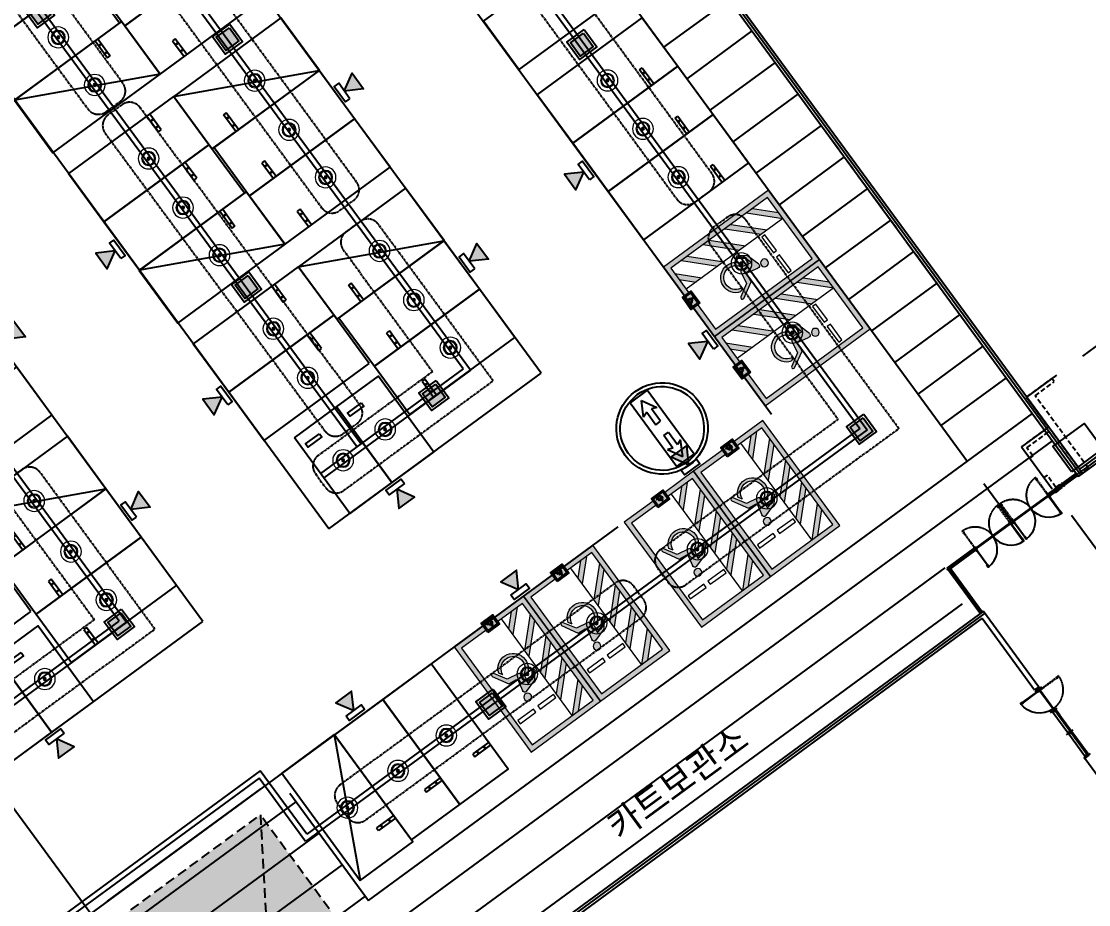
# Model space of a CAD drawing. Header units: millimetres. Extents: x 75184266 to 76346726, y -35850126 to -33679385.
# Drawn here: x 75432882 to 75473854, y -34979973 to -34946082 of the extents above; entities that cross this region are included whole.
import ezdxf
from ezdxf.enums import TextEntityAlignment as Align

# ---------------------------------------------------------------- set-up
doc = ezdxf.new("R2010")
doc.units = ezdxf.units.MM
doc.header["$LTSCALE"] = 50
doc.header["$MEASUREMENT"] = 0
for name, pattern in [('CONTINOUS', [0]), ('HIDDEN', [0.375, 0.25, -0.125]), ('HIDDEN2', [0.1875, 0.125, -0.0625]), ('XR-1F-PLAN$0$CEN', [62, 60, -1, 0, -1]), ('XR-1F-PLAN$0$HIDDEN', [0.375, 0.25, -0.125]), ('XR-지하3층$0$H', [1.3, 0.8, -0.5]), ('XR-지하3층$0$HIDDEN', [0.375, 0.25, -0.125]), ('XR-지하3층$0$HIDDEN2', [0.1875, 0.125, -0.0625]), ('단지배치도$0$PHANTOM2', [31.75, 15.875, -3.175, 3.175, -3.175, 3.175, -3.175])]:
    doc.linetypes.add(name, pattern=pattern)
doc.layers.get('Defpoints').update_dxf_attribs({"color": 51, "linetype": 'CONTINUOUS'})
doc.layers.add('1-주차면센서', color=3, linetype='CONTINUOUS', lineweight=15)
for name, color, linetype in [('2-주차안내등', 2, 'CONTINUOUS'), ('3-SIO', 1, 'CONTINUOUS'), ('AA-MKXS', 3, 'CONTINUOUS'), ('DK1', 6, 'CONTINUOUS'), ('PARKING', 7, 'CONTINUOUS'), ('RACEWAY', 4, 'HIDDEN'), ('XR-1F-PLAN$0$A-CEN02', 27, 'XR-1F-PLAN$0$CEN'), ('XR-1F-PLAN$0$A-DOR-FRAME', 7, 'CONTINUOUS'), ('XR-1F-PLAN$0$A-DOR-GL', 142, 'CONTINUOUS'), ('XR-1F-PLAN$0$A-DOR-HID', 9, 'XR-1F-PLAN$0$HIDDEN'), ('XR-1F-PLAN$0$A-DOR-TRACE', 8, 'CONTINUOUS'), ('XR-1F-PLAN$0$A-FRAME', 1, 'CONTINUOUS'), ('XR-1F-PLAN$0$A-HDCP7', 7, 'CONTINUOUS'), ('XR-1F-PLAN$0$A-WIN-ELE8', 8, 'CONTINUOUS'), ('XR-지하3층$0$1HIDDEN2', 1, 'XR-지하3층$0$HIDDEN2'), ('XR-지하3층$0$5', 5, 'CONTINUOUS'), ('XR-지하3층$0$A-주차', 9, 'CONTINUOUS'), ('XR-지하3층$0$CON', 2, 'CONTINUOUS'), ('XR-지하3층$0$hat', 8, 'CONTINUOUS'), ('XR-지하3층$0$일반주차', 8, 'CONTINUOUS'), ('XR-지하3층$0$장애인', 11, 'CONTINUOUS'), ('XR-지하3층$0$확장형주차', 8, 'CONTINUOUS'), ('유도관제-RECWAY', 4, 'CONTINOUS')]:
    doc.layers.add(name, color=color, linetype=linetype)
doc.layers.add('건축', color=8, linetype='CONTINUOUS', plot=False)
doc.styles.add('XR-지하3층$0$맑은고딕', font='malgun.ttf')

# ---------------------------------------------------------------- blocks, each defined once
blk = doc.blocks.new('XR-지하3층$0$확장형 주차')
at = {"layer": 'XR-지하3층$0$확장형주차', "color": 7}
for p, q in [((0, 3965), (800, 3965)), ((0, 3835), (800, 3835)), ((800, 3835), (800, 3965))]:
    blk.add_line(p, q, dxfattribs=at)
blk.add_lwpolyline([(2500, 5100), (0, 0)], dxfattribs=at)
blk.add_lwpolyline([(2500, 5091), (0, 5091), (0, -9), (2500, -9)], close=True, dxfattribs=at)
for centre in [(238, 3900), (613, 3900)]:
    blk.add_circle(centre, 17.5, dxfattribs=at)
blk = doc.blocks.new('XR-지하3층$0$일반형 주차')
at = {"layer": 'XR-지하3층$0$일반주차'}
for p, q in [((750, 3865), (0, 3865)), ((0, 3735), (750, 3735)), ((750, 3735), (750, 3865))]:
    blk.add_line(p, q, dxfattribs=at)
blk.add_lwpolyline([(2300, 5000), (0, 5000), (0, 0), (2300, 0)], close=True, dxfattribs=at)
for centre in [(238, 3800), (563, 3800)]:
    blk.add_circle(centre, 17.5, dxfattribs=at)
blk = doc.blocks.new('XR-지하3층$0$장애인 주차')
at = {"layer": 'XR-지하3층$0$5', "ltscale": 4}
h = blk.add_hatch(color=7, dxfattribs=at)
h.dxf.hatch_style = 1
h.paths.add_polyline_path([(3842, -695), (4402, -695), (4402, -1115), (3842, -1115)])
h.paths.add_polyline_path([(3892, -1065), (4352, -1065), (4352, -745), (3892, -745)], flags=16)
h.paths.add_polyline_path([(3982, -990), (3988, -973), (4011, -981), (4046, -898), (4136, -898), (4137, -881), (4072, -881), (4072, -863), (4138, -863), (4142, -810, -3.72247), (4161, -797), (4152, -916), (4058, -916), (4021, -1003)], flags=0)
h = blk.add_hatch(color=256, dxfattribs=at)
h.dxf.hatch_style = 1
h.paths.add_polyline_path([(4352, -1065), (4352, -745), (3892, -745), (3892, -1065)])
at = {"layer": 'XR-지하3층$0$hat'}
h = blk.add_hatch(color=7, dxfattribs=at)
edge = h.paths.add_edge_path()
edge.add_line((4161, -797), (4152, -916))
edge.add_line((4152, -916), (4058, -916))
edge.add_line((4058, -916), (4021, -1003))
edge.add_line((4021, -1003), (3982, -990))
edge.add_line((3982, -990), (3988, -973))
edge.add_line((3988, -973), (4011, -981))
edge.add_line((4011, -981), (4046, -898))
edge.add_line((4046, -898), (4136, -898))
edge.add_line((4136, -898), (4137, -881))
edge.add_line((4137, -881), (4072, -881))
edge.add_line((4072, -881), (4072, -863))
edge.add_line((4072, -863), (4138, -863))
edge.add_line((4138, -863), (4142, -810))
edge.add_arc((4140, -787), 22.8, -24.8827, 274.9698, ccw=False)
edge = h.paths.add_edge_path()
edge.add_line((4048, -981), (4058, -958))
edge.add_arc((4127, -942), 71.5, 192.8781, 416.1688)
edge.add_line((4167, -882), (4169, -863))
edge.add_arc((4127, -942), 89.2, 206.535, 422.4866, ccw=False)
at = {"layer": 'XR-지하3층$0$장애인', "lineweight": 5, "true_color": 0xffffff}
blk.add_hatch(color=7, dxfattribs=at).paths.add_polyline_path([(2472, 3995), (2472, -1005), (3842, -1005), (3842, -805), (2672, -805), (2672, 3795), (5572, 3795), (5572, -805), (4402, -805), (4402, -1005), (5772, -1005), (5772, 3995)])
h = blk.add_hatch(color=7, dxfattribs=at)
h.paths.add_polyline_path([(5572, 2795), (5572, 3078), (4855, 3795), (4572, 3795)])
h.paths.add_polyline_path([(4572, 3045), (4572, 2762), (5572, 1762), (5572, 2045)])
h.paths.add_polyline_path([(4572, 2012), (4572, 1729), (5572, 729), (5572, 1012)])
h.paths.add_polyline_path([(5572, -304), (5572, -21), (4572, 979), (4572, 696)])
h.paths.add_polyline_path([(4572, -54), (4572, -336), (5041, -805), (5323, -805)])
h = blk.add_hatch(color=7, dxfattribs=at)
h.paths.add_polyline_path([(3763, 2216, -1), (3463, 2216, -1)])
h.paths.add_polyline_path([(3992, 1503, -0.343093), (3870, 1283), (3381, 1194), (3090, 708, -0.931653), (2987, 770), (3330, 1379), (3639, 1415, 0.446048), (3689, 1485), (3600, 1888, -0.596144), (3699, 2009), (4214, 1851), (4443, 1569, -0.883364), (4355, 1493), (4151, 1741), (3925, 1810)])
h.paths.add_polyline_path([(4053, 1393), (4055, 1528, -1.526545), (3257, 820), (3348, 969, 1.638056)])
at = {"layer": 'XR-지하3층$0$1HIDDEN2', "color": 11}
for points in [[(4161, -797), (4152, -916), (4058, -916), (4021, -1003), (3982, -990), (3988, -973), (4011, -981), (4046, -898), (4136, -898), (4137, -881), (4072, -881), (4072, -863), (4138, -863), (4142, -810)], [(4167, -882), (4169, -863)]]:
    blk.add_lwpolyline(points, dxfattribs=at)
for centre, radius, start, end in [((4140, -787), 22.8, 335.1173, 274.9698), ((4127, -942), 89.2, 206.535, 62.4866), ((4127, -942), 71.5, 192.8781, 56.1688)]:
    blk.add_arc(centre, radius, start, end, dxfattribs=at)
at = {"layer": 'XR-지하3층$0$5', "lineweight": 5}
for p, q in [((4572, 3795), (4572, -805)), ((5572, 2795), (4572, 3795)), ((5572, 3078), (4855, 3795)), ((5572, 2045), (4572, 3045)), ((5572, 1762), (4572, 2762)), ((5572, 1012), (4572, 2012)), ((5572, 729), (4572, 1729)), ((5572, -21), (4572, 979)), ((5572, -304), (4572, 696)), ((5323, -805), (4572, -54)), ((5041, -805), (4572, -336))]:
    blk.add_line(p, q, dxfattribs=at)
at = {"layer": 'XR-지하3층$0$5', "ltscale": 4}
for p, q in [((4165, -1005), (4165, -805)), ((4165, -805), (4165, -905))]:
    blk.add_line(p, q, dxfattribs=at)
at = {"layer": 'XR-지하3층$0$5', "lineweight": 5}
for points in [[(3842, -1005), (2472, -1005), (2472, 3995), (5772, 3995), (5772, -1005), (4402, -1005)], [(3842, -805), (2672, -805), (2672, 3795), (5572, 3795), (5572, -805), (4402, -805)]]:
    blk.add_lwpolyline(points, dxfattribs=at)
at = {"layer": 'XR-지하3층$0$5', "ltscale": 4}
for points in [[(3842, -695), (3842, -1115), (4402, -1115), (4402, -695)], [(3892, -745), (3892, -1065), (4352, -1065), (4352, -745)]]:
    blk.add_lwpolyline(points, close=True, dxfattribs=at)
at = {"layer": 'XR-지하3층$0$장애인', "color": 8, "lineweight": 5}
for p, q in [((3689, 1485), (3600, 1888, 0)), ((3699, 2009, 0), (4214, 1851, 0)), ((3925, 1810, 0), (4151, 1741, 0)), ((4151, 1741, 0), (4355, 1493, 0)), ((4214, 1851, 0), (4443, 1569, 0)), ((4055, 1528), (4053, 1393)), ((3348, 969), (3257, 820))]:
    blk.add_line(p, q, dxfattribs=at)
at = {"layer": 'XR-지하3층$0$장애인', "color": 7, "lineweight": 5}
for points in [[(3523, 2720), (2773, 2720), (2773, 2870), (3523, 2870)], [(4473, 2720), (3723, 2720), (3723, 2870), (4473, 2870)]]:
    blk.add_lwpolyline(points, close=True, dxfattribs=at)
at = {"layer": 'XR-지하3층$0$장애인', "color": 8, "lineweight": 5, "extrusion": (0.976964, 0.213404, 0), "elevation": 4221}
blk.add_lwpolyline([(617, 0), (931, 0)], dxfattribs=at)
at = {"layer": 'XR-지하3층$0$장애인', "color": 8, "lineweight": 5}
for points in [[(3094, 715, -1.000002), (2987, 770), (3330, 1379), (3640, 1415)], [(3992, 1503, -0.343093), (3870, 1283), (3381, 1194), (3094, 715)]]:
    blk.add_lwpolyline(points, format="xyb", dxfattribs=at)
blk.add_circle((3613, 2216), 150, dxfattribs=at)
for centre, radius, start, end in [((3682, 1922, 0), 88.4, 79.1143, 202.3185), ((3810, 1000), 582, 198.006, 65.0949), ((3809, 1000), 462, 183.8525, 58.2396), ((3632, 1473), 57.7, 276.2786, 12.4353), ((4394, 1537, 0), 58.8, 227.9655, 33.7904)]:
    blk.add_arc(centre, radius, start, end, dxfattribs=at)
blk = doc.blocks.new('XR-1F-PLAN$0$A$C10B20476')
at = {"layer": 'Defpoints'}
for p, q in [((134, 35), (110, 35)), ((110, 35), (110, 0)), ((134, 35), (134, 0))]:
    blk.add_line(p, q, dxfattribs=at)
at = {"layer": 'XR-1F-PLAN$0$A-CEN02', "linetype": 'Continuous'}
blk.add_line((318, 80), (0, 80), dxfattribs=at)
at = {"layer": 'XR-1F-PLAN$0$A-FRAME'}
for p, q in [((144, 80), (110, 80)), ((110, 56), (144, 56)), ((110, 43), (144, 43)), ((144, 20), (134, 20))]:
    blk.add_line(p, q, dxfattribs=at)
for points in [[(88, 20), (88, 80)], [(110, 35), (110, 80)], [(122, 48), (144, 48), (144, 20), (238, 20), (238, 80), (144, 80), (144, 51), (122, 51), (122, 48)]]:
    blk.add_lwpolyline(points, dxfattribs=at)
blk = doc.blocks.new('XR-1F-PLAN$0$A$C491451C1')
at = {"layer": 'Defpoints'}
for p, q in [((15, 208), (-20, 208)), ((15, 184), (-20, 184)), ((15, 184), (15, 208)), ((45, 208), (45, 184)), ((45, 208), (80, 208)), ((45, 184), (80, 184))]:
    blk.add_line(p, q, dxfattribs=at)
at = {"layer": 'XR-1F-PLAN$0$A-CEN02', "linetype": 'Continuous'}
blk.add_line((30, 0), (30, 318), dxfattribs=at)
at = {"layer": 'XR-1F-PLAN$0$A-FRAME'}
for p, q in [((0, 174), (0, 184)), ((24, 208), (24, 174)), ((37, 208), (37, 174)), ((60, 174), (60, 184))]:
    blk.add_line(p, q, dxfattribs=at)
for points in [[(0, 230), (60, 230)], [(29, 196), (29, 174), (0, 174), (0, 80), (60, 80), (60, 174), (32, 174), (32, 196), (29, 196)], [(15, 208), (45, 208)]]:
    blk.add_lwpolyline(points, dxfattribs=at)
blk = doc.blocks.new('XR-1F-PLAN$0$A$C7F517DA1')
at = {"layer": 'XR-1F-PLAN$0$A-DOR-FRAME', "ltscale": 0.5, "elevation": 0}
for points in [[(50, 1675), (60, 1675), (60, 1690), (75, 1690), (75, 1675), (85, 1675), (85, 1775), (50, 1775)], [(50, 925), (10, 925), (10, 825), (50, 825)], [(990, 925), (950, 925), (950, 825), (990, 825)]]:
    blk.add_lwpolyline(points, close=True, dxfattribs=at)
blk.add_lwpolyline([(50, 875), (50, 975), (60, 975), (60, 960), (75, 960), (75, 975), (85, 975), (85, 875), (50, 875)], dxfattribs=at)
at = {"layer": 'XR-1F-PLAN$0$A-DOR-GL', "elevation": 0}
blk.add_lwpolyline([(62, 962), (72, 962), (72, 1687), (62, 1687)], close=True, dxfattribs=at)
at = {"layer": 'XR-1F-PLAN$0$A-DOR-HID', "ltscale": 2, "elevation": 0}
blk.add_lwpolyline([(50, 875), (50, 775), (60, 775), (60, 790), (75, 790), (75, 775), (85, 775), (85, 875), (50, 875)], dxfattribs=at)
for points in [[(62, 788), (72, 788), (72, 63), (62, 63)], [(50, 75), (60, 75), (60, 60), (75, 60), (75, 75), (85, 75), (85, -25), (50, -25)]]:
    blk.add_lwpolyline(points, close=True, dxfattribs=at)
at = {"layer": 'XR-1F-PLAN$0$A-DOR-HID', "ltscale": 2}
blk.add_arc((50, 875, 0), 900, 270, 0, dxfattribs=at)
at = {"layer": 'XR-1F-PLAN$0$A-DOR-TRACE'}
blk.add_arc((50, 875, 0), 900, 0, 90, dxfattribs=at)
at = {"layer": 'XR-1F-PLAN$0$A-WIN-ELE8'}
for p, q in [((85, 890, 0), (950, 890, 0)), ((85, 860, 0), (950, 860, 0))]:
    blk.add_line(p, q, dxfattribs=at)
blk = doc.blocks.new('SW-4.05')
at = {"layer": 'AA-MKXS', "ltscale": 0.5}
for p, q in [((0, -200), (0, 0)), ((3250, -200, 0), (3250, 0, 0))]:
    blk.add_line(p, q, dxfattribs=at)
at = {"layer": 'XR-1F-PLAN$0$A-DOR-GL', "elevation": 0}
for points in [[(1095, -154), (1095, -178), (2105, -178), (2105, -154)], [(3195, -154), (3195, -178), (2135, -178), (2135, -154)]]:
    blk.add_lwpolyline(points, close=True, dxfattribs=at)
at = {"layer": 'XR-1F-PLAN$0$A-FRAME'}
for p, q in [((10, -200), (10, -178)), ((70, -200), (70, -178)), ((2090, -200), (2090, -178)), ((2150, -200), (2150, -178)), ((3180, -200, 0), (3180, -178, 0)), ((3240, -200, 0), (3240, -178, 0))]:
    blk.add_line(p, q, dxfattribs=at)
at = {"layer": 'XR-1F-PLAN$0$A-HDCP7', "elevation": 0}
blk.add_lwpolyline([(1350, -200), (1050, -200), (1050, -215), (1350, -215)], close=True, dxfattribs=at)
at = {"layer": 'XR-1F-PLAN$0$A-WIN-ELE8'}
for p, q in [((2090, -50, 0), (1110, -50, 0)), ((3180, -200, 0), (1110, -200, 0)), ((3180, -50, 0), (2150, -50, 0))]:
    blk.add_line(p, q, dxfattribs=at)
at = {"layer": 'XR-1F-PLAN$0$A-DOR-FRAME', "ltscale": 600, "extrusion": (0, 0, -1), "xscale": -1, "zscale": -1, "rotation": 2.5358915e-09}
blk.add_blockref('XR-1F-PLAN$0$A$C7F517DA1', (-60, -1025, 0), dxfattribs=at)
at = {"layer": 'XR-1F-PLAN$0$A-FRAME', "extrusion": (0, 0, -1), "zscale": -1, "rotation": 90.00000000253594}
blk.add_blockref('XR-1F-PLAN$0$A$C10B20476', (10, -288, 0), dxfattribs=at)
at = {"layer": 'XR-1F-PLAN$0$A-FRAME', "ltscale": 0.5, "extrusion": (0, 0, -1), "xscale": -1, "zscale": -1, "rotation": 180}
for p in [(-1110, 30, 0), (-2150, 30, 0)]:
    blk.add_blockref('XR-1F-PLAN$0$A$C491451C1', p, dxfattribs=at)
at = {"layer": 'XR-1F-PLAN$0$A-FRAME', "xscale": -1, "rotation": 269.999999997464}
blk.add_blockref('XR-1F-PLAN$0$A$C10B20476', (3160, -288, 0), dxfattribs=at)
blk = doc.blocks.new('XR-1F-PLAN$0$양개문')
at = {"layer": 'XR-1F-PLAN$0$A-DOR-FRAME', "ltscale": 0.5}
for points in [[(50, 800), (60, 800), (60, 815), (75, 815), (75, 800), (85, 800), (85, 900), (50, 900)], [(1750, 800), (1740, 800), (1740, 815), (1725, 815), (1725, 800), (1715, 800), (1715, 900), (1750, 900)], [(50, 100), (0, 100), (0, 0), (50, 0)], [(50, 150), (60, 150), (60, 135), (75, 135), (75, 150), (85, 150), (85, 50), (50, 50)], [(1750, 150), (1740, 150), (1740, 135), (1725, 135), (1725, 150), (1715, 150), (1715, 50), (1750, 50)], [(1800, 100), (1750, 100), (1750, 0), (1800, 0)]]:
    blk.add_lwpolyline(points, close=True, dxfattribs=at)
at = {"layer": 'XR-1F-PLAN$0$A-DOR-GL'}
for points in [[(62, 137), (72, 137), (72, 812), (62, 812)], [(1737, 137), (1727, 137), (1727, 812), (1737, 812)]]:
    blk.add_lwpolyline(points, close=True, dxfattribs=at)
at = {"layer": 'XR-1F-PLAN$0$A-DOR-HID', "ltscale": 2}
for points in [[(50, -50), (60, -50), (60, -35), (75, -35), (75, -50), (85, -50), (85, 50), (50, 50)], [(1750, -50), (1740, -50), (1740, -35), (1725, -35), (1725, -50), (1715, -50), (1715, 50), (1750, 50)], [(62, -37), (72, -37), (72, -712), (62, -712)], [(1737, -37), (1727, -37), (1727, -712), (1737, -712)], [(50, -700), (60, -700), (60, -715), (75, -715), (75, -700), (85, -700), (85, -800), (50, -800)], [(1750, -700), (1740, -700), (1740, -715), (1725, -715), (1725, -700), (1715, -700), (1715, -800), (1750, -800)]]:
    blk.add_lwpolyline(points, close=True, dxfattribs=at)
for centre, start, end in [((50, 50), 270, 0), ((1750, 50), 180, 270)]:
    blk.add_arc(centre, 850, start, end, dxfattribs=at)
at = {"layer": 'XR-1F-PLAN$0$A-DOR-TRACE'}
for centre, start, end in [((50, 50), 360, 90), ((1750, 50), 90, 180)]:
    blk.add_arc(centre, 850, start, end, dxfattribs=at)
at = {"layer": 'XR-1F-PLAN$0$A-WIN-ELE8'}
for p, q in [((1715, 65), (85, 65)), ((1715, 35), (85, 35))]:
    blk.add_line(p, q, dxfattribs=at)
blk = doc.blocks.new('XR-지하3층$0$A$C73B52ADF')
at = {"layer": 'XR-지하3층$0$A-주차', "elevation": 0}
for points in [[(-2038, 2466), (-38, 2466), (-38, -1134), (-2038, -1134)], [(-1166, 2021), (-1166, 1871), (-1832, 1871), (-1832, 2021)]]:
    blk.add_lwpolyline(points, close=True, dxfattribs=at)
blk = doc.blocks.new('XR-지하3층$0$기둥 0620')
at = {"layer": 'XR-지하3층$0$CON', "ltscale": 0.5}
blk.add_lwpolyline([(-600, 0), (600, 0), (600, 1500), (-600, 1500)], close=True, dxfattribs=at)
blk = doc.blocks.new('TIS-주차면센서(확대)')
at = {"layer": '1-주차면센서'}
blk.add_hatch(color=256, dxfattribs=at).paths.add_polyline_path([(43.5, 0, 1), (-43.5, 0, 1)])
h = blk.add_hatch(color=256, dxfattribs=at)
edge = h.paths.add_edge_path()
edge.add_arc((0, 0), 43.5, 0, 360)
for radius in [303.5, 203.5, 173.5, 43.5]:
    blk.add_circle((0, 0), radius, dxfattribs=at)
blk = doc.blocks.new('rehw6')
at = {"layer": '3-SIO'}
for points in [[(406938, -283999), (406938, -284825), (407763, -284825), (407763, -283999)], [(407038, -284099), (407038, -284725), (407663, -284725), (407663, -284099)]]:
    blk.add_lwpolyline(points, close=True, dxfattribs=at)
for points in [[(407038, -284099), (407663, -284725), (407663, -284099), (407038, -284725)], [(407663, -284099), (407038, -284725), (407663, -284725), (407038, -284099)]]:
    blk.add_solid(points, dxfattribs=at)
blk = doc.blocks.new('fh52f')
at = {"layer": '2-주차안내등'}
for points in [[(399980, -281538), (399333, -281164), (399333, -281912)], [(399980, -281903), (399980, -281173), (400188, -281173), (400188, -281903)]]:
    blk.add_lwpolyline(points, close=True, dxfattribs=at)
blk.add_solid([(399333, -281912), (399333, -281164), (399980, -281538)], dxfattribs=at)
blk = doc.blocks.new('sdvfr')
at = {"layer": 'DK1'}
for p, q in [((-945351, 1790459), (-944567, 1790896)), ((-944567, 1790896), (-944674, 1790612)), ((-941645, 1790459), (-942429, 1790896)), ((-942429, 1790896), (-942322, 1790612)), ((-944567, 1790022), (-945351, 1790459)), ((-943860, 1790612), (-944674, 1790612)), ((-944674, 1790306), (-943860, 1790306)), ((-944674, 1790306), (-944567, 1790022)), ((-943860, 1790306), (-943860, 1790612)), ((-943136, 1790306), (-943136, 1790612)), ((-943136, 1790612), (-942322, 1790612)), ((-942322, 1790306), (-943136, 1790306)), ((-942429, 1790022), (-941645, 1790459)), ((-942322, 1790306), (-942429, 1790022))]:
    blk.add_line(p, q, dxfattribs=at)
blk.add_lwpolyline([(-941398, 1789894), (-941398, 1791024), (-945598, 1791024), (-945598, 1789894)], close=True, dxfattribs=at)
at = {"layer": 'DK1', "color": 2}
for radius in [2428, 2228]:
    blk.add_circle((-943498, 1790459), radius, dxfattribs=at)

msp = doc.modelspace()

# ---------------------------------------------------------------- hatches: boundary and pattern name
at = {"layer": '건축', "ltscale": 0.5}
h = msp.add_hatch(dxfattribs=at)
h.set_pattern_fill('AR-SAND', color=256, scale=200)
h.set_pattern_definition([(37.5, (-275094.46, -723840.87), (-12.5986716, 385.3647538), [0, -304, 0, -340, 0, -325]), (7.5, (-275094.46, -723840.87), (353.955341, 564.429213), [0, -164, 0, -274, 0, -105]), (327.5, (-275340.46, -723840.87), (622.8283724, 1.1318107), [0, -100, 0, -360, 0, -470]), (317.5, (-275340.46, -723840.87), (601.225321, 175.535113), [0, -50, 0, -236, 0, -270])])
edge = h.paths.add_edge_path()
edge.add_line((75442716.9, -34988568.2), (75448027.4, -34984673.2))
edge.add_line((75448027.4, -34984673.2), (75442058.4, -34976531.6))
edge.add_line((75442058.4, -34976531.6), (75436178.3, -34980842.6))
edge.add_line((75436178.3, -34980842.6), (75440850.4, -34987215.3))
edge.add_arc((75445497.6, -34982809.9), 6403.4, 223.46957, 244.34576)
edge.add_line((75442725.3, -34988582.1), (75442716.9, -34988568.2))

# ---------------------------------------------------------------- linework, layer by layer
at = {"layer": 'PARKING', "color": 241, "linetype": '단지배치도$0$PHANTOM2', "ltscale": 0.1}
for points in [[(75445108.2, -34953340.3), (75445645.5, -34952946.4, 0.4142136), (75445753.1, -34952247.5), (75437357.1, -34940795.6, 0.4142136), (75436658.2, -34940688), (75436120.9, -34941081.9, 0.4142136), (75436013.3, -34941780.7), (75444409.3, -34953232.7, 0.4142136)], [(75432593.1, -34943594.1), (75432055.8, -34943988, 0.4142136), (75431948.2, -34944686.9), (75435436.7, -34949445.1, 0.4142136), (75436135.6, -34949552.7), (75436672.8, -34949158.8, 0.4142136), (75436780.4, -34948459.9), (75433292, -34943701.7, 0.4142136)], [(75445234.2, -34961905.7), (75445771.5, -34961511.8, 0.4142136), (75445879.1, -34960812.9), (75437442.8, -34949390.5, 0.4142136), (75436743.9, -34949282.9), (75436206.6, -34949676.8, 0.4142136), (75436099, -34950375.7), (75444535.3, -34961798.1, 0.4142136)], [(75456377.3, -34967743.3), (75456771.2, -34968280.6, -0.4142136), (75456663.6, -34968979.4), (75446098.7, -34976725, -0.4142136), (75445399.8, -34976617.4), (75445005.9, -34976080.1, -0.4142136), (75445113.5, -34975381.2), (75455678.4, -34967635.7, -0.4142136)]]:
    msp.add_lwpolyline(points, format="xyb", close=True, dxfattribs=at)
at = {"layer": 'PARKING', "color": 241, "linetype": '단지배치도$0$PHANTOM2', "ltscale": 0.1, "elevation": 0}
msp.add_lwpolyline([(75458745.3, -34953014), (75459282.6, -34952620.1, 0.4142136), (75459390.2, -34951921.2), (75451112.4, -34940630.5, 0.4142136), (75450413.6, -34940522.9), (75449876.3, -34940916.8, 0.4142136), (75449768.7, -34941615.7), (75458046.4, -34952906.4, 0.4142136)], format="xyb", close=True, dxfattribs=at)
at = {"layer": 'PARKING', "color": 241, "linetype": '단지배치도$0$PHANTOM2', "ltscale": 0.1}
for points in [[(75448664, -34959521.3), (75444276.8, -34962737.8, 0.4142136), (75444169.2, -34963436.7), (75444563.1, -34963973.9, 0.4142136), (75445262, -34964081.5), (75450992.9, -34959879.9), (75446585.9, -34953868.8, 0.4142136), (75445887, -34953761.2), (75445349.7, -34954155.1, 0.4142136), (75445242.1, -34954854), (75448664, -34959521.3)], [(75435679.7, -34969040.7), (75431292.5, -34972257.2, 0.4142136), (75431184.9, -34972956), (75431578.8, -34973493.3, 0.4142136), (75432277.7, -34973600.9), (75438008.6, -34969399.3), (75433601.6, -34963388.2, 0.4142136), (75432902.7, -34963280.6), (75432365.4, -34963674.5, 0.4142136), (75432257.8, -34964373.3), (75435679.7, -34969040.7)]]:
    msp.add_lwpolyline(points, format="xyb", dxfattribs=at)
at = {"layer": 'PARKING', "color": 241, "linetype": '단지배치도$0$PHANTOM2', "ltscale": 0.1, "elevation": 0}
msp.add_lwpolyline([(75466565.3, -34961707.9), (75460693.3, -34953698.6, 0.4142136), (75459994.4, -34953591), (75459457.1, -34953984.9, 0.4142136), (75459349.5, -34954683.8), (75464236.4, -34961349.3), (75457407.7, -34966355.6, 0.4142136), (75457300.1, -34967054.5), (75457694, -34967591.8, 0.4142136), (75458392.9, -34967699.4), (75466565.3, -34961707.9)], format="xyb", dxfattribs=at)
at = {"layer": '건축', "ltscale": 0.5}
for p, q in [((75414254.2, -34896479.2), (75461673.8, -34961158.6)), ((75428295.8, -34901932.2), (75473468.5, -34963547)), ((75428376.4, -34901873.1), (75473549.2, -34963487.9)), ((75428575.3, -34901975.3), (75473511.6, -34963267.5)), ((75468412, -34967130.2), (75519781.8, -34929468.5)), ((75452831.6, -34959584), (75437516.6, -34938694.6)), ((75439847.3, -34969103.4), (75421043.9, -34943455.8)), ((75444686.2, -34965555.8), (75429371.2, -34944666.4)), ((75473468.5, -34963547), (75493065.9, -34949179.2)), ((75473511.6, -34963267.5), (75492947.7, -34949017.9)), ((75470938.9, -34965339.6), (75469829.8, -34963826.8)), ((75469871.3, -34968788.2), (75450757.9, -34982801.2)), ((75469812.2, -34968707.6), (75451588.8, -34982068)), ((75469812.2, -34968707.6), (75471940.8, -34971610.9)), ((75469769.2, -34968987.1), (75451707.1, -34982229.3)), ((75469769.2, -34968987.1), (75471779.5, -34971729.1)), ((75473701.1, -34974350.2), (75475061, -34976205.1))]:
    msp.add_line(p, q, dxfattribs=at)
at = {"layer": '건축', "ltscale": 3}
for p, q in [((75425782.6, -34903746), (75469199.6, -34962965.9)), ((75446211.2, -34979819.8, 0), (75471699.7, -34961133, 0)), ((75436187.6, -34979843.8), (75442074.9, -34975527.6)), ((75443193.1, -34975699.7), (75446212.8, -34979818.6))]:
    msp.add_line(p, q, dxfattribs=at)
at = {"layer": '건축'}
for p, q in [((75444686.2, -34965555.8), (75452831.6, -34959584)), ((75472331.4, -34964194.7), (75473339.5, -34963455.6)), ((75472358, -34964231), (75473366.1, -34963491.9)), ((75472364, -34964239), (75473372.1, -34963499.9)), ((75472390.6, -34964275.3), (75473398.7, -34963536.2)), ((75420207.5, -34991562), (75455787.7, -34965476.5)), ((75468420, -34967062.3, 0), (75469428.1, -34966323.2, 0)), ((75468479.2, -34967143, 0), (75469487.2, -34966403.9, 0)), ((75468527.3, -34967039.5, 0), (75469454.7, -34966359.5, 0)), ((75468533.2, -34967047.5, 0), (75469460.6, -34966367.6, 0)), ((75468420, -34967062.3), (75469661.7, -34968755.9)), ((75468500.7, -34967003.2), (75469742.3, -34968696.8)), ((75468515.4, -34967116.4), (75469698, -34968729.3)), ((75468523.5, -34967110.4), (75469706, -34968723.4)), ((75431701.9, -34975075.1), (75439847.3, -34969103.4))]:
    msp.add_line(p, q, dxfattribs=at)
at = {"layer": '건축', "linetype": 'HIDDEN2', "ltscale": 30}
for p, q in [((75472533.1, -34959906.3), (75472444.4, -34959785.4)), ((75472311.2, -34961650.1), (75471468.6, -34960500.9)), ((75473845.2, -34963234.7), (75471799.2, -34960444.4)), ((75473603.2, -34963412.1), (75472399.9, -34961771)), ((75471715.2, -34962756.7), (75471484.6, -34962442.2)), ((75471715.2, -34962756.7), (75471594.2, -34962845.4)), ((75472259.2, -34963498.6), (75472138.2, -34963587.3)), ((75472599.2, -34963962.3), (75472259.2, -34963498.6)), ((75472941.9, -34963897), (75472853.2, -34963776)), ((75472941.9, -34963897), (75472853.2, -34963776)), ((75472567, -34964172, 0), (75472516.7, -34964103.4, 0))]:
    msp.add_line(p, q, dxfattribs=at)
at = {"layer": '건축', "linetype": 'XR-지하3층$0$HIDDEN', "ltscale": 30}
for p, q in [((75436178.3, -34980842.6), (75442059.2, -34976531)), ((75442058.4, -34976531.6), (75442716.9, -34988568.2, 0)), ((75448028.2, -34984672.6), (75442059.2, -34976531))]:
    msp.add_line(p, q, dxfattribs=at)
at = {"layer": '건축', "ltscale": 0.5}
msp.add_lwpolyline([(75414201.7, -34962198.5), (75414116.7, -34962260.8), (75408974.8, -34955247.3), (75408934.6, -34955276.9), (75407426.2, -34953220.9), (75406907, -34953601.7), (75367809.3, -34900273.2), (75367729.2, -34900331.8), (75339172, -34861380.4), (75346591, -34855941.2), (75357179.5, -34870383.7), (75362824.9, -34866244.9), (75366426.7, -34871157.7), (75361023.3, -34875119.2), (75360700.7, -34875355.7), (75389495.4, -34914631.1), (75388124.4, -34915636.3), (75435545.1, -34980317.2), (75435625.8, -34980258.1), (75435861.1, -34980579.1), (75430538.4, -34984481.5), (75414201.7, -34962198.5)], dxfattribs=at)
at = {"layer": '건축', "ltscale": 3}
for points in [[(75457548.5, -34947074), (75460053, -34945237.8)], [(75458435.4, -34948283.7), (75460939.9, -34946447.5)], [(75459322.3, -34949493.4), (75461826.8, -34947657.2)], [(75460209.2, -34950703.1), (75462713.7, -34948866.9)], [(75461096.1, -34951912.8), (75463600.6, -34950076.6)], [(75461983, -34953122.6), (75464487.5, -34951286.3)], [(75462869.9, -34954332.3), (75465374.4, -34952496)], [(75463756.7, -34955542), (75466261.3, -34953705.8)], [(75464643.6, -34956751.7), (75467148.2, -34954915.5)], [(75465530.5, -34957961.4), (75468035.1, -34956125.2)], [(75466417.4, -34959171.1), (75468922, -34957334.9)], [(75467304.3, -34960380.8), (75469808.9, -34958544.6)], [(75468191.2, -34961590.6), (75470695.8, -34959754.3)], [(75439963.5, -34986005.6), (75472465.1, -34962177.1)], [(75440850.4, -34987215.3), (75468350.3, -34967053.8)], [(75442057.7, -34988190.1), (75469006.1, -34968432.9)], [(75436415.9, -34981166.7), (75443430.7, -34976023.8)], [(75437302.8, -34982376.4), (75444317.6, -34977233.6)], [(75438189.7, -34983586.1), (75445204.5, -34978443.3)], [(75439076.6, -34984795.8), (75446091.4, -34979653)]]:
    msp.add_lwpolyline(points, dxfattribs=at)
at = {"layer": '건축', "linetype": 'XR-지하3층$0$HIDDEN', "ltscale": 50}
msp.add_lwpolyline([(75463890.6, -34950481.6), (75468207.3, -34956369.5)], dxfattribs=at)
at = {"layer": '건축', "linetype": 'XR-지하3층$0$H', "ltscale": 50}
msp.add_lwpolyline([(75477855.5, -34955817.6), (75471468.6, -34960500.9), (75472311.2, -34961650.1), (75471274.9, -34962409.9), (75477622.7, -34971067)], dxfattribs=at)
at = {"layer": '건축', "linetype": 'HIDDEN2', "ltscale": 30}
for points in [[(75471468.6, -34960500.9), (75472444.4, -34959785.4)], [(75471799.2, -34960444.4), (75472533.1, -34959906.3)], [(75472533.1, -34959906.3), (75472444.4, -34959785.4)], [(75472533.1, -34959906.3), (75472444.4, -34959785.4)], [(75471274.9, -34962409.9), (75472311.2, -34961650.1)], [(75471484.6, -34962442.2), (75472399.9, -34961771)], [(75471274.9, -34962409.9), (75471594.2, -34962845.4)], [(75472138.2, -34963587.3), (75472516.7, -34964103.4)], [(75473845.2, -34963234.7), (75473603.2, -34963412.1)], [(75472599.2, -34963962.3), (75472853.2, -34963776)], [(75472687.9, -34964083.3), (75472941.9, -34963897)]]:
    msp.add_lwpolyline(points, dxfattribs=at)
at = {"layer": '건축', "ltscale": 600}
for points in [[(75473339.5, -34963455.6), (75473379.9, -34963426), (75473439, -34963506.7), (75473398.7, -34963536.2)], [(75469661.7, -34968755.9), (75469691.2, -34968796.2), (75469771.9, -34968737.1), (75469742.3, -34968696.8)]]:
    msp.add_lwpolyline(points, close=True, dxfattribs=at)
at = {"layer": '건축', "linetype": 'HIDDEN2', "ltscale": 30, "elevation": 0}
msp.add_lwpolyline([(75472687.9, -34964083.3), (75472567, -34964172)], dxfattribs=at)
at = {"layer": '유도관제-RECWAY', "color": 201, "ltscale": 0.5}
for p, q in [((75414782, -34893116.4, 0), (75465069.2, -34961707.2, 0)), ((75414825.1, -34892836.8, 0), (75465348.8, -34961750.2, 0)), ((75449842.5, -34959419.5), (75431116.8, -34933963)), ((75450122.3, -34959462.3), (75431278.1, -34933844.7)), ((75427044.1, -34936948.9), (75445769.8, -34962405.4)), ((75427205.3, -34936830.6), (75445931.1, -34962287.1)), ((75436917.5, -34969142.5), (75418964.3, -34944735.8)), ((75436637.7, -34969099.7), (75418771.9, -34944811.8)), ((75449842.5, -34959419.5), (75444369.3, -34963432.2)), ((75450122.3, -34959462.3), (75444487.5, -34963593.5)), ((75465348.8, -34961750.2), (75443795.1, -34977552.3)), ((75465069.2, -34961707.2), (75443838.1, -34977272.7, 0)), ((75431304.4, -34973010.8), (75436637.7, -34969099.7)), ((75431422.7, -34973172.1), (75436917.5, -34969142.5)), ((75442051.5, -34974835.9), (75428729.2, -34984603.1)), ((75443838.1, -34977272.7), (75442051.5, -34974835.9)), ((75442008.5, -34975115.4), (75429008.8, -34984646.2)), ((75443795.1, -34977552.3), (75442008.5, -34975115.4))]:
    msp.add_line(p, q, dxfattribs=at)

# ---------------------------------------------------------------- block references
at = {"layer": '2-주차안내등', "xscale": -1}
for p, rotation in [((75601222.4, -34485149.6), 36.26758595758535), ((75606011.6, -34491682.1), 36.26758595752365), ((75588238.1, -34494669), 36.26758595755449), ((75593027.4, -34501201.5), 36.26758595758535)]:
    msp.add_blockref('fh52f', p, dxfattribs=dict(at, rotation=rotation))
at = {"layer": '2-주차안내등'}
for p, rotation in [((74965432.8, -34961131.1), 36.22616233518545), ((74947438.9, -34964155.6), 36.2261623351432), ((74970192.5, -34967623.2), 36.22616233518524), ((74951548.2, -34969760.6), 36.22616233518628), ((75449241.2, -34474052.6), 306.2261623366644), ((75456554.2, -35453075.6), 126.22616233681), ((75442708.8, -34478841.8), 306.2261623366336), ((75436378.2, -34483483.6), 306.2261623366552), ((75443489.2, -35462654.1), 126.2261623366334)]:
    msp.add_blockref('fh52f', p, dxfattribs=dict(at, rotation=rotation))
at = {"layer": 'PARKING', "xscale": -1}
for p, rotation in [((75593935.1, -34475533.3), 36.24693370064629), ((75601154.7, -34476537.2), 36.24693370062526), ((75614755.3, -34476750), 36.24693370063381), ((75601878.6, -34486050.2), 36.24693370063373), ((75609075.5, -34490213.6), 36.24693370062478), ((75625487, -34491509.8), 36.24693370066723), ((75596999, -34498993.7), 36.24693370062526), ((75611257.7, -34502057.4), 36.24693370063373)]:
    msp.add_blockref('rehw6', p, dxfattribs=dict(at, rotation=rotation))
at = {"layer": 'PARKING', "xscale": -1.320000000298023, "yscale": 1.320000000298023, "zscale": 1.319999999948777, "rotation": 90}
for p in [(75434297.8, -34946696.3), (75441840.2, -34948358.4), (75455382.7, -34948349.5), (75435698.1, -34948521.7), (75443159.8, -34950242.9), (75456742.6, -34950204.4), (75437767.5, -34951344.3), (75444560, -34952068.2), (75458102.5, -34952059.3), (75439087.1, -34953228.8), (75446629.5, -34954890.9), (75440487.3, -34955054.1), (75460526.7, -34955365.8), (75447949.1, -34956775.3), (75442556.8, -34957876.8), (75462477.9, -34958027.2), (75449349.3, -34958600.7), (75443876.4, -34959761.2), (75446847.8, -34961739), (75445234.9, -34962921.6), (75461498.6, -34964386.2), (75433373.2, -34964485.6), (75434785, -34966426.6), (75458837.5, -34966337.8), (75436144.9, -34968281.5), (75454966.2, -34969175.5), (75433782.9, -34971317.5), (75452305, -34971127), (75449194.6, -34973480.9), (75447339.7, -34974840.8), (75445398.7, -34976252.6)]:
    msp.add_blockref('TIS-주차면센서(확대)', p, dxfattribs=at)
at = {"layer": 'RACEWAY', "xscale": 0.7218862486673641, "yscale": 0.7218862473964691, "zscale": 0.7218862445435519, "rotation": 306.2469336900549}
msp.add_blockref('sdvfr', (74817812.9, -36275208.4), dxfattribs=at)
at = {"layer": '건축'}
for name, p, rotation in [('XR-지하3층$0$일반형 주차', (75440886.8, -34943291.6), 126.2469364372141), ('XR-지하3층$0$일반형 주차', (75429903.4, -34945392.3), 306.2469352298511), ('XR-지하3층$0$일반형 주차', (75442246.8, -34945146.5), 126.2469364372141), ('XR-지하3층$0$일반형 주차', (75431263.3, -34947247.2), 306.2469352298511), ('XR-지하3층$0$확장형 주차', (75444316.2, -34947969.1), 126.2469364372141), ('XR-지하3층$0$확장형 주차', (75432623.2, -34949102.1), 306.2469352298511), ('XR-지하3층$0$일반형 주차', (75445676.1, -34949824), 126.2469364372141), ('XR-지하3층$0$일반형 주차', (75434692.6, -34951924.7), 306.2469352298511), ('XR-지하3층$0$일반형 주차', (75447036, -34951678.9), 126.2469364372141), ('XR-지하3층$0$일반형 주차', (75436052.5, -34953779.6), 306.2469352298511), ('XR-지하3층$0$확장형 주차', (75449105.5, -34954501.6), 126.2469364372141), ('XR-지하3층$0$확장형 주차', (75437412.4, -34955634.5), 306.2469352298511), ('XR-지하3층$0$일반형 주차', (75450465.4, -34956356.5), 126.2469364372141), ('XR-지하3층$0$일반형 주차', (75439481.9, -34958457.2), 306.2469352298511), ('XR-지하3층$0$일반형 주차', (75451825.3, -34958211.4), 126.2469364372141), ('XR-지하3층$0$일반형 주차', (75440841.8, -34960312.1), 306.2469352298511), ('XR-지하3층$0$일반형 주차', (75434051.8, -34961198.3), 126.2469364372141), ('XR-지하3층$0$A$C73B52ADF', (75448078.3, -34961662.3, 0), 36.24693355402156), ('XR-지하3층$0$A$C73B52ADF', (75446465.3, -34962844.8, 0), 36.24693355402156), ('XR-지하3층$0$확장형 주차', (75436121.2, -34964021), 126.2469364372141), ('XR-지하3층$0$일반형 주차', (75437481.1, -34965875.9), 126.2469364372141), ('XR-1F-PLAN$0$양개문', (75470879.8, -34965259), 216.2469335709752), ('XR-지하3층$0$일반형 주차', (75438841, -34967730.8), 126.2469364372141), ('XR-지하3층$0$일반형 주차', (75427857.5, -34969831.5), 306.2469352298511), ('XR-지하3층$0$A$C73B52ADF', (75435013.3, -34971240.8, 0), 36.24693355402156), ('XR-지하3층$0$A$C73B52ADF', (75433400.4, -34972423.3, 0), 36.24693355402156), ('XR-지하3층$0$일반형 주차', (75448608.9, -34970737.1), 216.2469364372141), ('XR-지하3층$0$일반형 주차', (75446754, -34972097.1), 216.2469364372141), ('XR-지하3층$0$확장형 주차', (75444899.1, -34973457), 216.2469364372141)]:
    msp.add_blockref(name, p, dxfattribs=dict(at, rotation=rotation))
at = {"layer": '건축', "xscale": -1}
for name, p, rotation in [('XR-지하3층$0$일반형 주차', (75451977, -34947932.4), 306.2469333594607), ('XR-지하3층$0$일반형 주차', (75454046.5, -34950755.1), 306.2469333594607), ('XR-지하3층$0$일반형 주차', (75455406.4, -34952610), 306.2469333594607), ('XR-지하3층$0$일반형 주차', (75456766.3, -34954464.9), 306.2469333594607), ('XR-지하3층$0$장애인 주차', (75461758.3, -34959574), 306.2469333594607), ('XR-지하3층$0$장애인 주차', (75463709.5, -34962235.4), 306.2469333594607), ('XR-지하3층$0$장애인 주차', (75457290.6, -34965618.4), 216.2542869958695), ('XR-지하3층$0$장애인 주차', (75454629.5, -34967569.9), 216.2542869958695), ('XR-1F-PLAN$0$양개문', (75470879.8, -34965259), 216.2469335646867), ('XR-지하3층$0$장애인 주차', (75450758.1, -34970407.6), 216.2542869958695), ('XR-지하3층$0$장애인 주차', (75448097, -34972359.1), 216.2542869958695), ('SW-4.05', (75471779.5, -34971729.1, 0), 126.2470331601214)]:
    msp.add_blockref(name, p, dxfattribs=dict(at, rotation=rotation))
at = {"layer": '건축', "extrusion": (0, 0, -1), "zscale": -1, "rotation": 53.74852489864502}
msp.add_blockref('XR-지하3층$0$기둥 0620', (-75472838.8, -34962876.8), dxfattribs=at)

# ---------------------------------------------------------------- texts
at = {"layer": '건축', "style": 'XR-지하3층$0$맑은고딕'}
msp.add_text('카트보관소', height=1000, rotation=36.24693, dxfattribs=at).set_placement((75460895, -34973821.2), align=Align.RIGHT)

doc.saveas('drawing.dxf')
